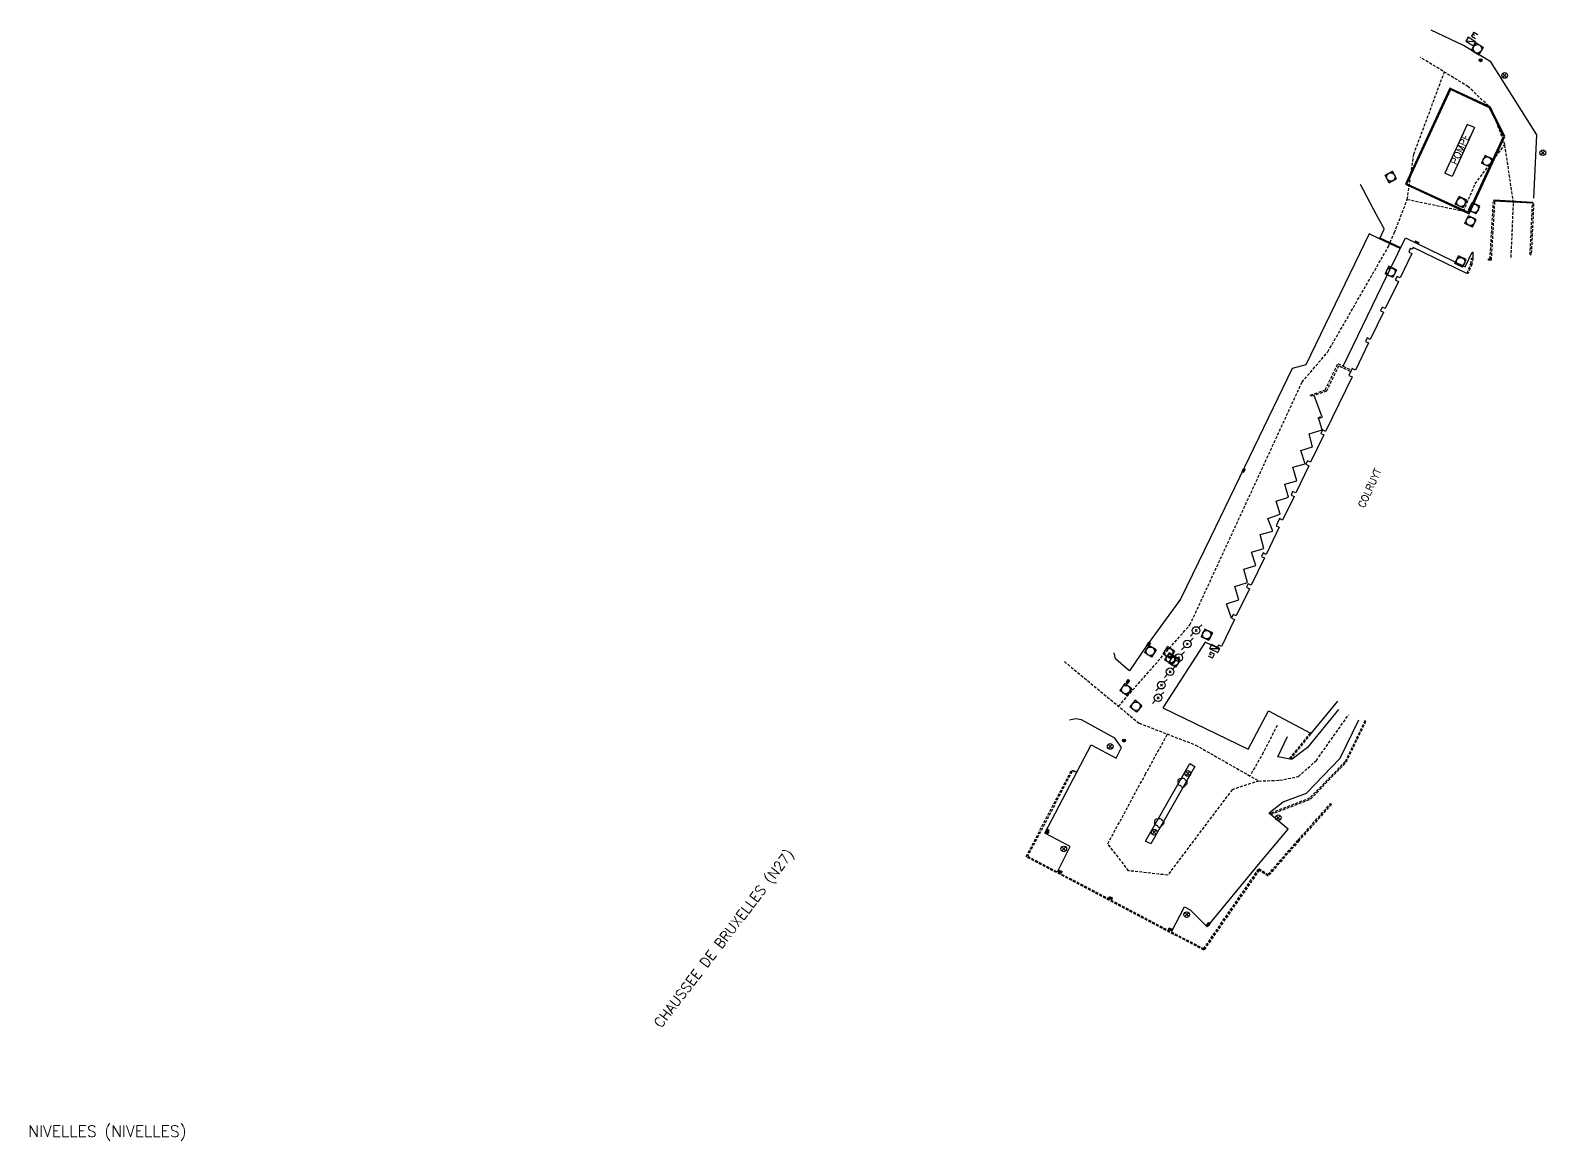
# Model space of a CAD drawing. Header units: millimetres. Extents: x 147000 to 148000, y 144261 to 145000.
# Drawn here: x 147513.4 to 147779.5, y 144261.4 to 144456.5 of the extents above; entities that cross this region are included whole.
import ezdxf
from ezdxf.enums import TextEntityAlignment as Align

# ---------------------------------------------------------------- set-up
doc = ezdxf.new("R2010")
doc.units = ezdxf.units.MM
doc.linetypes.add('DASHED', pattern=[0.75, 0.5, -0.25])
doc.layers.get('0').update_dxf_attribs({"linetype": 'CONTINUOUS'})
for name, color, linetype in [('W0001', 6, 'DASHED'), ('W0008', 7, 'CONTINUOUS'), ('W0015', 2, 'CONTINUOUS'), ('W0100', 7, 'CONTINUOUS'), ('W0105', 7, 'CONTINUOUS'), ('W0112', 1, 'DASHED'), ('W0300', 7, 'CONTINUOUS'), ('W0400', 7, 'CONTINUOUS'), ('W0402', 7, 'CONTINUOUS'), ('W0420', 7, 'CONTINUOUS'), ('W0430', 7, 'CONTINUOUS'), ('W0432', 7, 'CONTINUOUS'), ('W0469', 7, 'CONTINUOUS'), ('W0473', 7, 'CONTINUOUS'), ('W0856', 7, 'CONTINUOUS'), ('W0980', 7, 'CONTINUOUS'), ('W0989', 7, 'CONTINUOUS'), ('W0991', 7, 'CONTINUOUS')]:
    doc.layers.add(name, color=color, linetype=linetype)
doc.styles.get("Standard").update_dxf_attribs({"font": 'romans.shx', "width": 0.85})

# ---------------------------------------------------------------- blocks, each defined once
blk = doc.blocks.new('T400')
for p, q in [((-0.15, 0.3), (0.15, 0.3)), ((-0.15, -0.25), (-0.15, 0.3)), ((-0.15, 0.15), (0.15, 0.15)), ((-0.15, 0), (0.15, 0)), ((0.15, 0.3), (0.15, -0.25)), ((-0.15, -0.15), (0.15, -0.15)), ((-0.15, -0.25), (-0.15, -0.3)), ((-0.15, -0.3), (0.15, -0.3)), ((0.15, -0.3), (0.15, -0.25))]:
    blk.add_line(p, q)
blk = doc.blocks.new('T420')
for p, q in [((0.75, 0.75), (-0.75, 0.75)), ((-0.75, 0.75), (-0.75, -0.75)), ((0.75, 0.75), (0.75, -0.75)), ((0.75, -0.75), (-0.75, -0.75))]:
    blk.add_line(p, q)
blk.add_ellipse((0, 0), major_axis=(-0.53, 0.53), ratio=1, start_param=3.926991, end_param=10.210176)
blk = doc.blocks.new('T473')
for p, q in [((-0.166667, 0.166667), (0.166667, -0.166667)), ((-0.166667, -0.166667), (0.166667, 0.166667)), ((0.500001, 0.500001), (1.000002, 1.000002)), ((-1.000002, -1.000002), (-0.500001, -0.500001))]:
    blk.add_line(p, q)
blk.add_ellipse((0, 0), major_axis=(0.471405, 0.471405), ratio=1, start_param=5.4977871438, end_param=11.780972451)
blk = doc.blocks.new('T469')
at = {"color": 0, "linetype": 'Continuous', "flags": 128}
for points in [[(-0.35, 0.35), (0.35, -0.35)], [(-0.35, -0.35), (0.35, 0.35)]]:
    blk.add_lwpolyline(points, dxfattribs=at)
at = {"color": 0, "linetype": 'Continuous'}
blk.add_circle((0, 0), 0.5, dxfattribs=at)
blk = doc.blocks.new('T300')
for p, q in [((-0.8, 0.51), (-0.86, 0.34)), ((-0.86, 0.34), (-0.86, 0.17)), ((-0.86, 0.17), (-0.74, 0.06)), ((-0.69, 0.63), (-0.8, 0.51)), ((-0.8, -0.06), (-0.74, 0.06)), ((-0.74, 0.06), (-0.69, 0.11)), ((-0.57, 0.69), (-0.69, 0.63)), ((-0.46, 0.69), (-0.57, 0.69)), ((-0.29, 0.63), (-0.46, 0.69)), ((-0.29, 0.63), (-0.17, 0.74)), ((-0.23, 0.57), (-0.29, 0.63)), ((-0.17, 0.74), (-0.06, 0.8)), ((-0.06, 0.8), (0.06, 0.8)), ((0.06, 0.8), (0.23, 0.74)), ((0.23, 0.74), (0.34, 0.63)), ((0.34, 0.63), (0.4, 0.51)), ((0.46, 0.46), (0.34, 0.46)), ((0.4, 0.51), (0.4, 0.46)), ((0.57, 0.4), (0.46, 0.46)), ((0.57, 0.4), (0.69, 0.29)), ((0.69, 0.29), (0.74, 0.17)), ((0.74, 0.06), (0.69, -0.17)), ((0.74, 0.17), (0.74, 0.06)), ((-0.8, -0.17), (-0.8, -0.06)), ((-0.8, -0.23), (-0.8, -0.17)), ((-0.74, -0.34), (-0.8, -0.23)), ((-0.69, -0.4), (-0.74, -0.34)), ((-0.51, -0.46), (-0.69, -0.4)), ((-0.4, -0.46), (-0.51, -0.46)), ((-0.4, -0.46), (-0.34, -0.46)), ((-0.34, -0.46), (-0.34, -0.4)), ((-0.34, -0.51), (-0.34, -0.46)), ((-0.29, -0.63), (-0.34, -0.51)), ((-0.17, -0.74), (-0.29, -0.63)), ((-0.06, -0.8), (-0.17, -0.74)), ((0.06, -0.8), (-0.06, -0.8)), ((0.17, -0.74), (0.06, -0.8)), ((0.23, -0.69), (0.17, -0.74)), ((0.29, -0.46), (0.23, -0.46)), ((0.29, -0.63), (0.23, -0.69)), ((0.46, -0.4), (0.29, -0.46)), ((0.34, -0.51), (0.29, -0.63)), ((0.34, -0.51), (0.34, -0.46)), ((0.57, -0.34), (0.46, -0.4)), ((0.63, -0.29), (0.57, -0.34)), ((0.69, -0.17), (0.63, -0.29))]:
    blk.add_line(p, q)
blk = doc.blocks.new('T856')
for p, q in [((-0.125, 0), (0.125, 0)), ((0, 0.125), (0, -0.125))]:
    blk.add_line(p, q)
blk.add_ellipse((0, 0), major_axis=(-0.177, 0.177), ratio=1, start_param=3.9269908, end_param=10.2101761)
blk = doc.blocks.new('T430')
at = {"flags": 128}
for points in [[(0.8, 0.8), (-0.8, 0.8)], [(-0.8, 0.8), (-0.8, 0)], [(0.8, 0.8), (-0.8, 0)], [(-0.8, 0), (0.8, 0)], [(-0.4, 2.1), (0.4, 2.1)], [(-0.4, 2.1), (-0.4, 1.3)], [(-0.4, 1.7), (0, 1.7)], [(-0.4, 1.3), (0.4, 1.3)], [(0.8, 0), (0.8, 0.8)]]:
    blk.add_lwpolyline(points, dxfattribs=at)
blk = doc.blocks.new('T432')
at = {"flags": 128}
for points in [[(0.8, 0.8), (-0.8, 0.8)], [(-0.8, 0.8), (-0.8, 0)], [(0.8, 0.8), (-0.8, 0)], [(-0.8, 0), (0.8, 0)], [(-0.4, 2.1), (-0.4, 1.3)], [(-0.4, 1.3), (0.4, 1.3)], [(-0.39, 2.1), (0.41, 2.1)], [(0, 1.7), (0.4, 1.7)], [(0.4, 1.3), (0.4, 1.7)], [(0.8, 0), (0.8, 0.8)]]:
    blk.add_lwpolyline(points, dxfattribs=at)

msp = doc.modelspace()

# ---------------------------------------------------------------- linework, layer by layer
at = {"layer": 'W0001'}
for points in [[(147704.53, 144337.77), (147717.08, 144352.07), (147736.76, 144394.72), (147741.29, 144400.05), (147751.94, 144418.56), (147752.98, 144420.98), (147755.24, 144426.82), (147765.13, 144424.78), (147767.17, 144429.58), (147772.4, 144436.48), (147770.05, 144442.73), (147765.95, 144446.63), (147757.59, 144451.76)], [(147755.24, 144426.82), (147756.37, 144434.77), (147761.77, 144449.2)], [(147773.48, 144416.64), (147773.9, 144426.24), (147772.37, 144436.44)], [(147695.03, 144345.61), (147708.14, 144334.78), (147718.09, 144330.95), (147729.16, 144324.63), (147724.47, 144323.1), (147713.16, 144308.09), (147706.3, 144308.86), (147702.65, 144313.61), (147709.23, 144325.78), (147713.12, 144332.86)], [(147729.16, 144324.63), (147732.81, 144324.76), (147736.11, 144325.41), (147739.27, 144328.24), (147744.95, 144336.28)], [(147732.39, 144334.41), (147729.94, 144329.59), (147727.61, 144325.51)]]:
    msp.add_lwpolyline(points, dxfattribs=at)
at = {"layer": 'W0008'}
for points in [[(147777.46, 144427.05), (147778.02, 144438.19), (147769.93, 144451.01), (147765.12, 144453.86), (147759.41, 144456.54)], [(147746.97, 144429.52), (147749.74, 144424.27), (147751.02, 144421.93)], [(147751.06, 144421.91), (147751.14, 144421.53), (147750.36, 144419.89), (147748.53, 144420.77), (147737.43, 144397.76), (147735.05, 144397.12), (147727.48, 144381.5), (147720.67, 144367.4), (147715.44, 144356.58), (147709.43, 144348.36), (147706.47, 144344.01), (147706.28, 144344.12), (147703.98, 144346.12), (147703.78, 144347.14)], [(147743.98, 144397.52), (147750.81, 144411.69), (147754.9, 144420.05), (147765.4, 144414.98), (147766.62, 144417.55), (147766.75, 144417.53), (147766.77, 144416.55)], [(147724.38, 144353.27), (147723.52, 144355.76), (147725.66, 144356.44), (147724.98, 144358.78), (147727.16, 144359.5), (147726.52, 144361.86), (147728.65, 144362.49), (147727.89, 144364.85), (147730.04, 144365.51), (147729.39, 144367.96), (147731.61, 144368.5), (147730.76, 144370.77), (147732.94, 144371.49), (147732.24, 144373.78), (147734.38, 144374.49), (147733.71, 144376.8), (147735.87, 144377.4), (147735.12, 144379.78), (147737.32, 144380.38), (147736.57, 144382.7), (147738.6, 144383.33), (147738.02, 144385.63), (147740.28, 144386.36), (147739.69, 144388.27)], [(147693.82, 144308.68), (147696.03, 144313.15), (147691.61, 144315.49), (147699.74, 144331), (147704.14, 144328.63), (147705.08, 144330.49), (147703.9, 144332.13), (147698.04, 144335.35), (147696.96, 144335.55), (147695.91, 144335.33)], [(147713.9, 144298.25), (147716.09, 144302.54), (147717.11, 144302.01), (147720.08, 144299.02), (147729.43, 144310.32), (147734.32, 144316.19), (147731.11, 144318.85), (147731, 144319.03), (147733.47, 144320.95), (147737.52, 144322.5), (147743.48, 144328.67), (147746.72, 144335.36)], [(147743.18, 144337.22), (147737.7, 144330.5), (147735.03, 144328.45), (147734.69, 144328.44), (147732.53, 144328.9), (147734.19, 144332.45)], [(147709.27, 144314.08), (147717.03, 144327.7), (147717.94, 144327.18), (147710.2, 144313.6), (147709.27, 144314.08)]]:
    msp.add_lwpolyline(points, dxfattribs=at)
at = {"layer": 'W0015'}
for points in [[(147767.02, 144439.43), (147765.76, 144440.01), (147761.86, 144431.41)], [(147767.02, 144439.43), (147766.44, 144438.18), (147763.11, 144430.84), (147761.86, 144431.41)]]:
    msp.add_lwpolyline(points, dxfattribs=at)
at = {"layer": 'W0100'}
msp.add_lwpolyline([(147765.72, 144413.81), (147756.27, 144418.38), (147756.08, 144418.06), (147755.77, 144418.2), (147755.5, 144417.58), (147756.04, 144417.32), (147753.98, 144413.05), (147753.44, 144413.3), (147753.14, 144412.68), (147753.68, 144412.42), (147751.36, 144407.63), (147750.82, 144407.89), (147750.51, 144407.27), (147751.05, 144407.01), (147748.75, 144402.23), (147748.21, 144402.49), (147747.91, 144401.86), (147748.45, 144401.6), (147746.13, 144396.84), (147745.59, 144397.11), (147745, 144395.89), (147745.54, 144395.63), (147740.89, 144386.05), (147740.35, 144386.31), (147740.06, 144385.71), (147740.6, 144385.45), (147738.27, 144380.63), (147737.72, 144380.89), (147737.44, 144380.29), (147737.98, 144380.03), (147735.65, 144375.24), (147735.11, 144375.49), (147734.82, 144374.88), (147735.36, 144374.62), (147733.34, 144370.47), (147732.8, 144370.73), (147732.2, 144369.48), (147732.74, 144369.22), (147730.45, 144364.45), (147729.91, 144364.72), (147729.61, 144364.1), (147730.15, 144363.84), (147727.83, 144359.03), (147727.29, 144359.3), (147726.98, 144358.67), (147727.52, 144358.41), (147725.21, 144353.63), (147724.67, 144353.88), (147724.38, 144353.27), (147724.92, 144353.01), (147722.61, 144348.24), (147722.07, 144348.51), (147721.84, 144348.04), (147719.74, 144349.01), (147712.32, 144337.51), (147727.32, 144330.23), (147730.89, 144336.95), (147738.39, 144332.98), (147743.06, 144338.64)], dxfattribs=at)
at = {"layer": 'W0105'}
msp.add_lwpolyline([(147740.23, 144388.74), (147738.87, 144392.37)], dxfattribs=at)
at = {"layer": 'W0112'}
for points in [[(147769.5, 144416.36), (147769.78, 144416.36), (147770.37, 144426.41), (147770.57, 144426.4), (147769.97, 144416.15), (147769.5, 144416.16)], [(147776.81, 144417.1), (147777.23, 144426.08), (147777.43, 144426.07), (147777.01, 144417.09)], [(147765.73, 144413.85), (147766.39, 144415.46), (147766.54, 144416.5), (147766.74, 144416.48), (147766.59, 144415.41), (147765.91, 144413.78)], [(147740.3, 144388.54), (147739.69, 144388.27), (147739.61, 144388.47), (147740.23, 144388.74)], [(147747.81, 144335.22), (147744.35, 144328.06), (147738.12, 144321.61), (147731.22, 144318.95), (147731.29, 144318.76), (147738.24, 144321.44), (147744.52, 144327.95), (147747.99, 144335.13)]]:
    msp.add_lwpolyline(points, close=True, dxfattribs=at)
for points in [[(147745.23, 144396.58), (147743.85, 144397.25), (147743.19, 144397.58), (147741.06, 144393.13), (147738.87, 144392.37), (147738.33, 144392.22), (147738.27, 144392.43), (147740.84, 144393.37), (147743.05, 144397.98), (147743.98, 144397.52), (147745.36, 144396.85)], [(147738.21, 144333.07), (147734.53, 144328.57), (147734.69, 144328.44)], [(147734.69, 144328.44), (147738.39, 144332.98), (147738.21, 144333.07)], [(147697.11, 144326.36), (147697.06, 144326.16), (147696.4, 144326.32), (147688.56, 144311.43), (147719.47, 144295.15), (147729.18, 144309.24), (147730.77, 144308.18), (147736.09, 144314.28), (147741.78, 144320.67), (147741.93, 144320.53), (147736.24, 144314.15), (147730.81, 144307.92), (147729.24, 144308.97), (147719.53, 144294.89), (147688.29, 144311.35), (147696.3, 144326.55), (147697.11, 144326.36)]]:
    msp.add_lwpolyline(points, dxfattribs=at)
at = {"layer": 'W0402'}
for points in [[(147762.71, 144446.37), (147754.91, 144429.48), (147766.09, 144424.28), (147772.37, 144437.86), (147769.82, 144443.08), (147762.71, 144446.37)], [(147762.81, 144446.12), (147755.18, 144429.58), (147765.99, 144424.55), (147772.15, 144437.86), (147769.67, 144442.93), (147762.81, 144446.12)]]:
    msp.add_lwpolyline(points, dxfattribs=at)
for points in [[(147770.51, 144426.72), (147777.22, 144426.35), (147777.21, 144426.15), (147770.5, 144426.52)], [(147750.43, 144420.06), (147754.06, 144418.37), (147753.97, 144418.19), (147750.34, 144419.88)]]:
    msp.add_lwpolyline(points, close=True, dxfattribs=at)

# ---------------------------------------------------------------- block references
at = {"layer": 'W0300'}
for p in [(147715.81, 144324.31), (147711.72, 144317.26)]:
    msp.add_blockref('T300', p, dxfattribs=at)
at = {"layer": 'W0400'}
for p, rotation in [((147756.91, 144419.26), 244.4711669307387), ((147726.49, 144379.23), 336.2398906736206), ((147709.84, 144348.72), 324.0187171667567), ((147706.17, 144342.13), 327.1673721632964), ((147694.32, 144308.72), 62.96931638147294), ((147703.14, 144304.08), 62.75540957478382), ((147713.65, 144298.57), 63.20858219698671), ((147720.29, 144299.46), 319.9124149092441)]:
    msp.add_blockref('T400', p, dxfattribs=dict(at, rotation=rotation))
for p in [(147692.06, 144315.78), (147692.07, 144315.8)]:
    msp.add_blockref('T400', p, dxfattribs=at)
at = {"layer": 'W0420'}
for p, rotation in [((147767.57, 144453.28), 148.9599559902618), ((147769.26, 144433.54), 335.1949563804795), ((147752.35, 144430.76), 208.04216061138), ((147764.68, 144426.32), 244.2803152074032), ((147767.01, 144425.26), 244.2832896518701), ((147766.34, 144422.96), 244.2960052330895), ((147764.61, 144415.89), 244.1415523900768), ((147752.35, 144414.07), 334.5723110650719), ((147720.02, 144350.33), 334.1559077293509), ((147710.1, 144347.43), 327.1712491322412), ((147713.33, 144347.2), 327.170468446529), ((147713.65, 144346.13), 327.1704671655251), ((147714.32, 144345.64), 327.1704389520332), ((147705.81, 144340.69), 323.4242105950561), ((147707.58, 144337.76), 320.5964115668967)]:
    msp.add_blockref('T420', p, dxfattribs=dict(at, rotation=rotation))
at = {"layer": 'W0430', "rotation": 328.5898562935851}
msp.add_blockref('T430', (147766.18, 144454.21), dxfattribs=at)
at = {"layer": 'W0432', "rotation": 154.9223856485097}
msp.add_blockref('T432', (147721.59, 144348.28), dxfattribs=at)
at = {"layer": 'W0469'}
for p in [(147772.34, 144448.61), (147779.05, 144435.03), (147703.07, 144330.71), (147716.69, 144325.96), (147732.59, 144318.18), (147710.8, 144315.62), (147694.92, 144312.69), (147716.5, 144301.15)]:
    msp.add_blockref('T469', p, dxfattribs=at)
at = {"layer": 'W0473'}
for p in [(147718.15, 144351.08), (147716.61, 144348.7), (147715.1, 144346.3), (147713.59, 144343.82), (147712.06, 144341.47), (147711.48, 144339.26)]:
    msp.add_blockref('T473', p, dxfattribs=at)
at = {"layer": 'W0856'}
for p in [(147768.12, 144451.26), (147705.48, 144331.73)]:
    msp.add_blockref('T856', p, dxfattribs=at)

# ---------------------------------------------------------------- texts
at = {"layer": 'W0980'}
msp.add_text('NIVELLES (NIVELLES)', height=2, dxfattribs=at).set_placement((147526.95, 144262.95), align=Align.MIDDLE)
at = {"layer": 'W0989'}
msp.add_text('CHAUSSEE DE BRUXELLES (N27)', height=1.75, rotation=52.6487, dxfattribs=at).set_placement((147623.47, 144281.63), align=Align.MIDDLE_LEFT)
at = {"layer": 'W0991'}
for s, p in [('POMPE', (147764.54, 144435.64)), ('COLRUYT', (147748.63, 144376.11))]:
    msp.add_text(s, height=1.25, rotation=65.5728, dxfattribs=at).set_placement(p, align=Align.MIDDLE_CENTER)

doc.saveas('drawing.dxf')
